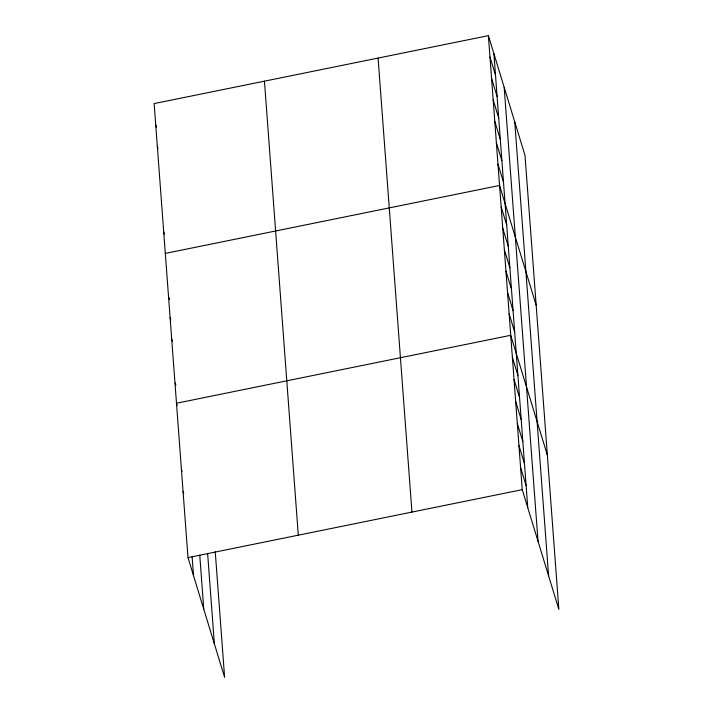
<?xml version="1.0" encoding="UTF-8"?>
<svg xmlns="http://www.w3.org/2000/svg" width="713" height="713" viewBox="0 0 713 713"><rect width="100%" height="100%" fill="white"/><g stroke="black" fill="none" stroke-linecap="round" stroke-linejoin="round"><path stroke-width="1.07" d="M488.387 35.65L522.246 489.662L558.858 609.419L525 155.398L488.387 35.65L154.142 103.581L188 557.602L224.613 677.35L215.237 551.657M165.318 253.409L499.563 185.478L536.176 305.226M188 557.602L522.246 489.662M489.983 57.058L495.508 75.132M491.578 78.457L497.104 96.531M493.173 99.865L498.699 117.939M494.769 121.263L500.294 139.338M496.364 142.671L501.899 160.746M497.968 164.07L503.494 182.145M501.159 206.877L506.685 224.96M502.754 228.285L508.28 246.359M504.349 249.684L509.875 267.767M505.945 271.092L511.471 289.166M507.54 292.49L513.066 310.574M509.135 313.898L514.661 331.973M547.343 455.054L510.731 335.297L176.485 403.237L177.136 405.358M512.38 357.356L517.905 375.43M514.028 379.405L519.554 397.48M515.668 401.455L521.194 419.538M517.317 423.504L522.843 441.588M518.957 445.563L524.483 463.637M520.606 467.612L526.132 485.687M155.737 124.989L156.388 127.11M157.332 146.388L157.983 148.518M163.723 232.001L164.364 234.131M168.829 297.276L169.48 299.407M170.104 317.624L170.755 319.745M171.699 339.023L172.35 341.153M175.22 382.89L175.87 385.02M181.423 469.395L182.073 471.516M183.072 491.444L183.722 493.565M514.741 121.852L548.6 575.863M504.171 87.28L538.03 541.292M493.913 53.725L527.772 507.745M378.086 58.065L411.945 512.086M264.443 81.166L298.301 535.178M207.617 553.386L214.355 643.794M199.756 555.204L203.784 609.232M192.136 556.933L193.526 575.676"/></g></svg>
